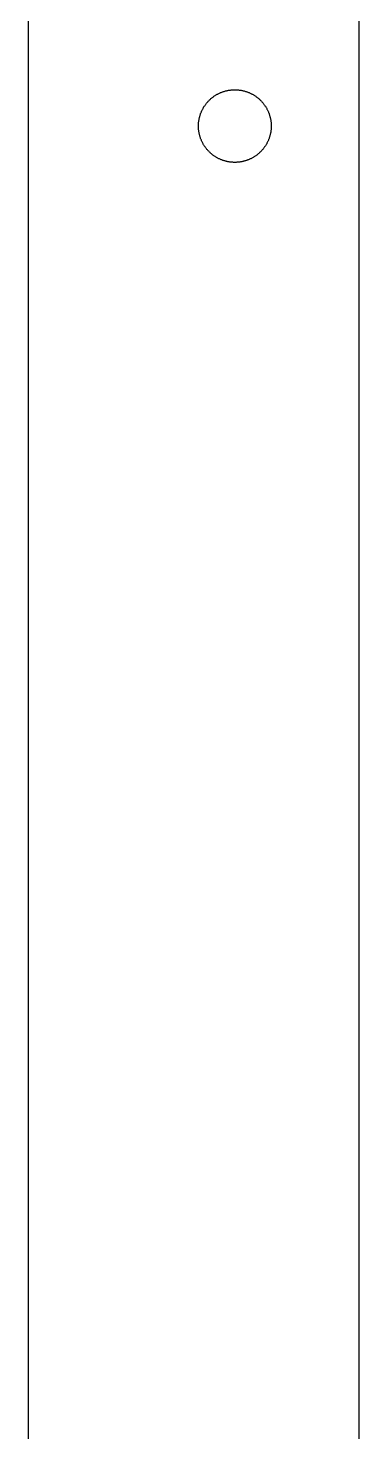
# Model space of a CAD drawing. Extents: x 313 to 538, y -9 to 739.
# Drawn here: x 517.5 to 537.5, y 94.7 to 179.8 of the extents above; entities that cross this region are included whole.
import ezdxf

# ---------------------------------------------------------------- set-up
doc = ezdxf.new("R2010")
doc.units = 0
doc.layers.add('Layer0', color=7, linetype='CONTINUOUS', true_color=0xffffff)

msp = doc.modelspace()

# ---------------------------------------------------------------- linework, layer by layer
at = {"layer": 'Layer0'}
for p, q in [((517.527, 714.84), (517.527, 27.84)), ((537.527, 712.84), (537.527, 29.84)), ((528.294, 175.194), (528.318, 175.224)), ((528.318, 175.224), (528.342, 175.254)), ((528.342, 175.254), (528.367, 175.283)), ((528.367, 175.283), (528.393, 175.312)), ((528.393, 175.312), (528.418, 175.34)), ((528.418, 175.34), (528.445, 175.368)), ((528.445, 175.368), (528.472, 175.395)), ((528.472, 175.395), (528.499, 175.422)), ((528.499, 175.422), (528.527, 175.449)), ((528.527, 175.449), (528.555, 175.475)), ((528.555, 175.475), (528.584, 175.5)), ((528.584, 175.5), (528.613, 175.525)), ((528.613, 175.525), (528.643, 175.55)), ((528.643, 175.55), (528.673, 175.573)), ((528.673, 175.573), (528.703, 175.597)), ((528.703, 175.597), (528.734, 175.62)), ((528.734, 175.62), (528.766, 175.642)), ((528.766, 175.642), (528.797, 175.664)), ((528.797, 175.664), (528.829, 175.685)), ((528.829, 175.685), (528.862, 175.706)), ((528.862, 175.706), (528.894, 175.726)), ((528.894, 175.726), (528.927, 175.745)), ((528.927, 175.745), (528.961, 175.764)), ((528.961, 175.764), (528.995, 175.782)), ((528.995, 175.782), (529.029, 175.8)), ((529.029, 175.8), (529.063, 175.817)), ((529.063, 175.817), (529.098, 175.834)), ((529.098, 175.834), (529.133, 175.85)), ((529.133, 175.85), (529.168, 175.865)), ((529.168, 175.865), (529.203, 175.88)), ((529.203, 175.88), (529.239, 175.894)), ((529.239, 175.894), (529.275, 175.907)), ((529.275, 175.907), (529.311, 175.92)), ((529.311, 175.92), (529.348, 175.932)), ((529.348, 175.932), (529.384, 175.944)), ((529.384, 175.944), (529.421, 175.955)), ((529.421, 175.955), (529.458, 175.965)), ((529.458, 175.965), (529.495, 175.974)), ((529.495, 175.974), (529.533, 175.983)), ((529.533, 175.983), (529.57, 175.992)), ((529.57, 175.992), (529.608, 175.999)), ((529.608, 175.999), (529.645, 176.006)), ((529.645, 176.006), (529.683, 176.013)), ((529.683, 176.013), (529.721, 176.018)), ((529.721, 176.018), (529.759, 176.023)), ((529.759, 176.023), (529.797, 176.028)), ((529.797, 176.028), (529.836, 176.031)), ((529.836, 176.031), (529.874, 176.034)), ((529.874, 176.034), (529.912, 176.037)), ((529.912, 176.037), (529.951, 176.038)), ((529.951, 176.038), (529.989, 176.039)), ((529.989, 176.039), (530.027, 176.04)), ((530.027, 176.04), (530.066, 176.039)), ((530.066, 176.039), (530.104, 176.038)), ((530.104, 176.038), (530.143, 176.037)), ((530.143, 176.037), (530.181, 176.034)), ((530.181, 176.034), (530.219, 176.031)), ((530.219, 176.031), (530.257, 176.028)), ((530.257, 176.028), (530.296, 176.023)), ((530.296, 176.023), (530.334, 176.018)), ((530.334, 176.018), (530.372, 176.013)), ((530.372, 176.013), (530.409, 176.006)), ((530.409, 176.006), (530.447, 175.999)), ((530.447, 175.999), (530.485, 175.992)), ((530.485, 175.992), (530.522, 175.983)), ((530.522, 175.983), (530.56, 175.974)), ((530.56, 175.974), (530.597, 175.965)), ((530.597, 175.965), (530.634, 175.955)), ((530.634, 175.955), (530.671, 175.944)), ((530.671, 175.944), (530.707, 175.932)), ((530.707, 175.932), (530.744, 175.92)), ((530.744, 175.92), (530.78, 175.907)), ((530.78, 175.907), (530.816, 175.894)), ((530.816, 175.894), (530.852, 175.88)), ((530.852, 175.88), (530.887, 175.865)), ((530.887, 175.865), (530.922, 175.85)), ((530.922, 175.85), (530.957, 175.834)), ((530.957, 175.834), (530.992, 175.817)), ((530.992, 175.817), (531.026, 175.8)), ((531.026, 175.8), (531.06, 175.782)), ((531.06, 175.782), (531.094, 175.764)), ((531.094, 175.764), (531.127, 175.745)), ((531.127, 175.745), (531.161, 175.726)), ((531.161, 175.726), (531.193, 175.706)), ((531.193, 175.706), (531.226, 175.685)), ((531.226, 175.685), (531.258, 175.664)), ((531.258, 175.664), (531.289, 175.642)), ((531.289, 175.642), (531.321, 175.62)), ((531.321, 175.62), (531.351, 175.597)), ((531.351, 175.597), (531.382, 175.573)), ((531.382, 175.573), (531.412, 175.55)), ((531.412, 175.55), (531.442, 175.525)), ((531.442, 175.525), (531.471, 175.5)), ((531.471, 175.5), (531.5, 175.475)), ((531.5, 175.475), (531.528, 175.449)), ((531.528, 175.449), (531.556, 175.422)), ((531.556, 175.422), (531.583, 175.395)), ((531.583, 175.395), (531.61, 175.368)), ((531.61, 175.368), (531.636, 175.34)), ((531.636, 175.34), (531.662, 175.312)), ((531.662, 175.312), (531.688, 175.283)), ((531.688, 175.283), (531.713, 175.254)), ((531.713, 175.254), (531.737, 175.224)), ((531.737, 175.224), (531.761, 175.194)), ((527.884, 174.335), (527.893, 174.372)), ((527.893, 174.372), (527.902, 174.409)), ((527.902, 174.409), (527.913, 174.446)), ((527.913, 174.446), (527.924, 174.483)), ((527.924, 174.483), (527.935, 174.52)), ((527.935, 174.52), (527.947, 174.556)), ((527.947, 174.556), (527.96, 174.592)), ((527.96, 174.592), (527.974, 174.628)), ((527.974, 174.628), (527.988, 174.664)), ((527.988, 174.664), (528.002, 174.699)), ((528.002, 174.699), (528.018, 174.735)), ((528.018, 174.735), (528.034, 174.77)), ((528.034, 174.77), (528.05, 174.804)), ((528.05, 174.804), (528.067, 174.839)), ((528.067, 174.839), (528.085, 174.873)), ((528.085, 174.873), (528.103, 174.906)), ((528.103, 174.906), (528.122, 174.94)), ((528.122, 174.94), (528.142, 174.973)), ((528.142, 174.973), (528.162, 175.006)), ((528.162, 175.006), (528.182, 175.038)), ((528.182, 175.038), (528.204, 175.07)), ((528.204, 175.07), (528.225, 175.102)), ((528.225, 175.102), (528.248, 175.133)), ((528.248, 175.133), (528.27, 175.164)), ((528.27, 175.164), (528.294, 175.194)), ((531.761, 175.194), (531.784, 175.164)), ((531.784, 175.164), (531.807, 175.133)), ((531.807, 175.133), (531.83, 175.102)), ((531.83, 175.102), (531.851, 175.07)), ((531.851, 175.07), (531.873, 175.038)), ((531.873, 175.038), (531.893, 175.006)), ((531.893, 175.006), (531.913, 174.973)), ((531.913, 174.973), (531.933, 174.94)), ((531.933, 174.94), (531.952, 174.906)), ((531.952, 174.906), (531.97, 174.873)), ((531.97, 174.873), (531.988, 174.839)), ((531.988, 174.839), (532.005, 174.804)), ((532.005, 174.804), (532.021, 174.77)), ((532.021, 174.77), (532.037, 174.735)), ((532.037, 174.735), (532.053, 174.699)), ((532.053, 174.699), (532.067, 174.664)), ((532.067, 174.664), (532.081, 174.628)), ((532.081, 174.628), (532.095, 174.592)), ((532.095, 174.592), (532.108, 174.556)), ((532.108, 174.556), (532.12, 174.52)), ((532.12, 174.52), (532.131, 174.483)), ((532.131, 174.483), (532.142, 174.446)), ((532.142, 174.446), (532.152, 174.409)), ((532.152, 174.409), (532.162, 174.372)), ((532.162, 174.372), (532.171, 174.335)), ((527.827, 173.84), (527.828, 173.878)), ((527.828, 173.801), (527.827, 173.84)), ((527.828, 173.878), (527.829, 173.917)), ((527.829, 173.763), (527.828, 173.801)), ((527.829, 173.917), (527.83, 173.955)), ((527.83, 173.725), (527.829, 173.763)), ((527.83, 173.955), (527.833, 173.993)), ((527.833, 173.686), (527.83, 173.725)), ((527.833, 173.993), (527.836, 174.032)), ((527.836, 173.648), (527.833, 173.686)), ((527.836, 174.032), (527.839, 174.07)), ((527.839, 173.61), (527.836, 173.648)), ((527.839, 174.07), (527.844, 174.108)), ((527.844, 173.572), (527.839, 173.61)), ((527.844, 174.108), (527.849, 174.146)), ((527.849, 173.534), (527.844, 173.572)), ((527.849, 174.146), (527.855, 174.184)), ((527.855, 173.496), (527.849, 173.534)), ((527.855, 174.184), (527.861, 174.222)), ((527.861, 174.222), (527.868, 174.26)), ((527.868, 174.26), (527.876, 174.297)), ((527.876, 174.297), (527.884, 174.335)), ((532.171, 174.335), (532.179, 174.297)), ((532.179, 174.297), (532.187, 174.26)), ((532.187, 174.26), (532.194, 174.222)), ((532.194, 174.222), (532.2, 174.184)), ((532.2, 174.184), (532.206, 174.146)), ((532.206, 173.534), (532.2, 173.496)), ((532.206, 174.146), (532.211, 174.108)), ((532.211, 173.572), (532.206, 173.534)), ((532.211, 174.108), (532.215, 174.07)), ((532.215, 173.61), (532.211, 173.572)), ((532.215, 174.07), (532.219, 174.032)), ((532.219, 173.648), (532.215, 173.61)), ((532.219, 174.032), (532.222, 173.993)), ((532.222, 173.686), (532.219, 173.648)), ((532.222, 173.993), (532.224, 173.955)), ((532.224, 173.725), (532.222, 173.686)), ((532.224, 173.955), (532.226, 173.917)), ((532.226, 173.763), (532.224, 173.725)), ((532.226, 173.917), (532.227, 173.878)), ((532.227, 173.801), (532.226, 173.763)), ((532.227, 173.878), (532.227, 173.84)), ((532.227, 173.84), (532.227, 173.801)), ((527.861, 173.458), (527.855, 173.496)), ((527.868, 173.42), (527.861, 173.458)), ((527.876, 173.382), (527.868, 173.42)), ((527.884, 173.345), (527.876, 173.382)), ((527.893, 173.308), (527.884, 173.345)), ((527.902, 173.27), (527.893, 173.308)), ((527.913, 173.233), (527.902, 173.27)), ((527.924, 173.197), (527.913, 173.233)), ((527.935, 173.16), (527.924, 173.197)), ((527.947, 173.124), (527.935, 173.16)), ((527.96, 173.087), (527.947, 173.124)), ((527.974, 173.051), (527.96, 173.087)), ((527.988, 173.016), (527.974, 173.051)), ((528.002, 172.98), (527.988, 173.016)), ((528.018, 172.945), (528.002, 172.98)), ((528.034, 172.91), (528.018, 172.945)), ((528.05, 172.875), (528.034, 172.91)), ((528.067, 172.841), (528.05, 172.875)), ((528.085, 172.807), (528.067, 172.841)), ((528.103, 172.773), (528.085, 172.807)), ((528.122, 172.74), (528.103, 172.773)), ((528.142, 172.707), (528.122, 172.74)), ((528.162, 172.674), (528.142, 172.707)), ((528.182, 172.642), (528.162, 172.674)), ((531.893, 172.674), (531.873, 172.642)), ((531.913, 172.707), (531.893, 172.674)), ((531.933, 172.74), (531.913, 172.707)), ((531.952, 172.773), (531.933, 172.74)), ((531.97, 172.807), (531.952, 172.773)), ((531.988, 172.841), (531.97, 172.807)), ((532.005, 172.875), (531.988, 172.841)), ((532.021, 172.91), (532.005, 172.875)), ((532.037, 172.945), (532.021, 172.91)), ((532.053, 172.98), (532.037, 172.945)), ((532.067, 173.016), (532.053, 172.98)), ((532.081, 173.051), (532.067, 173.016)), ((532.095, 173.087), (532.081, 173.051)), ((532.108, 173.124), (532.095, 173.087)), ((532.12, 173.16), (532.108, 173.124)), ((532.131, 173.197), (532.12, 173.16)), ((532.142, 173.233), (532.131, 173.197)), ((532.152, 173.27), (532.142, 173.233)), ((532.162, 173.308), (532.152, 173.27)), ((532.171, 173.345), (532.162, 173.308)), ((532.179, 173.382), (532.171, 173.345)), ((532.187, 173.42), (532.179, 173.382)), ((532.194, 173.458), (532.187, 173.42)), ((532.2, 173.496), (532.194, 173.458)), ((528.204, 172.61), (528.182, 172.642)), ((528.225, 172.578), (528.204, 172.61)), ((528.248, 172.547), (528.225, 172.578)), ((528.27, 172.516), (528.248, 172.547)), ((528.294, 172.485), (528.27, 172.516)), ((528.318, 172.455), (528.294, 172.485)), ((528.342, 172.426), (528.318, 172.455)), ((528.367, 172.397), (528.342, 172.426)), ((528.393, 172.368), (528.367, 172.397)), ((528.418, 172.339), (528.393, 172.368)), ((528.445, 172.312), (528.418, 172.339)), ((528.472, 172.284), (528.445, 172.312)), ((528.499, 172.257), (528.472, 172.284)), ((528.527, 172.231), (528.499, 172.257)), ((528.555, 172.205), (528.527, 172.231)), ((528.584, 172.179), (528.555, 172.205)), ((528.613, 172.155), (528.584, 172.179)), ((528.643, 172.13), (528.613, 172.155)), ((528.673, 172.106), (528.643, 172.13)), ((528.703, 172.083), (528.673, 172.106)), ((528.734, 172.06), (528.703, 172.083)), ((528.766, 172.038), (528.734, 172.06)), ((528.797, 172.016), (528.766, 172.038)), ((528.829, 171.995), (528.797, 172.016)), ((528.862, 171.974), (528.829, 171.995)), ((528.894, 171.954), (528.862, 171.974)), ((528.927, 171.935), (528.894, 171.954)), ((528.961, 171.916), (528.927, 171.935)), ((528.995, 171.897), (528.961, 171.916)), ((529.029, 171.88), (528.995, 171.897)), ((529.063, 171.862), (529.029, 171.88)), ((529.098, 171.846), (529.063, 171.862)), ((529.133, 171.83), (529.098, 171.846)), ((529.168, 171.815), (529.133, 171.83)), ((529.203, 171.8), (529.168, 171.815)), ((530.887, 171.815), (530.852, 171.8)), ((530.922, 171.83), (530.887, 171.815)), ((530.957, 171.846), (530.922, 171.83)), ((530.992, 171.862), (530.957, 171.846)), ((531.026, 171.88), (530.992, 171.862)), ((531.06, 171.897), (531.026, 171.88)), ((531.094, 171.916), (531.06, 171.897)), ((531.127, 171.935), (531.094, 171.916)), ((531.161, 171.954), (531.127, 171.935)), ((531.193, 171.974), (531.161, 171.954)), ((531.226, 171.995), (531.193, 171.974)), ((531.258, 172.016), (531.226, 171.995)), ((531.289, 172.038), (531.258, 172.016)), ((531.321, 172.06), (531.289, 172.038)), ((531.351, 172.083), (531.321, 172.06)), ((531.382, 172.106), (531.351, 172.083)), ((531.412, 172.13), (531.382, 172.106)), ((531.442, 172.155), (531.412, 172.13)), ((531.471, 172.179), (531.442, 172.155)), ((531.5, 172.205), (531.471, 172.179)), ((531.528, 172.231), (531.5, 172.205)), ((531.556, 172.257), (531.528, 172.231)), ((531.583, 172.284), (531.556, 172.257)), ((531.61, 172.312), (531.583, 172.284)), ((531.636, 172.339), (531.61, 172.312)), ((531.662, 172.368), (531.636, 172.339)), ((531.688, 172.397), (531.662, 172.368)), ((531.713, 172.426), (531.688, 172.397)), ((531.737, 172.455), (531.713, 172.426)), ((531.761, 172.485), (531.737, 172.455)), ((531.784, 172.516), (531.761, 172.485)), ((531.807, 172.547), (531.784, 172.516)), ((531.83, 172.578), (531.807, 172.547)), ((531.851, 172.61), (531.83, 172.578)), ((531.873, 172.642), (531.851, 172.61)), ((529.239, 171.786), (529.203, 171.8)), ((529.275, 171.773), (529.239, 171.786)), ((529.311, 171.76), (529.275, 171.773)), ((529.348, 171.748), (529.311, 171.76)), ((529.384, 171.736), (529.348, 171.748)), ((529.421, 171.725), (529.384, 171.736)), ((529.458, 171.715), (529.421, 171.725)), ((529.495, 171.705), (529.458, 171.715)), ((529.533, 171.696), (529.495, 171.705)), ((529.57, 171.688), (529.533, 171.696)), ((529.608, 171.68), (529.57, 171.688)), ((529.645, 171.673), (529.608, 171.68)), ((529.683, 171.667), (529.645, 171.673)), ((529.721, 171.661), (529.683, 171.667)), ((529.759, 171.656), (529.721, 171.661)), ((529.797, 171.652), (529.759, 171.656)), ((529.836, 171.648), (529.797, 171.652)), ((529.874, 171.645), (529.836, 171.648)), ((529.912, 171.643), (529.874, 171.645)), ((529.951, 171.641), (529.912, 171.643)), ((529.989, 171.64), (529.951, 171.641)), ((530.027, 171.64), (529.989, 171.64)), ((530.066, 171.64), (530.027, 171.64)), ((530.104, 171.641), (530.066, 171.64)), ((530.143, 171.643), (530.104, 171.641)), ((530.181, 171.645), (530.143, 171.643)), ((530.219, 171.648), (530.181, 171.645)), ((530.257, 171.652), (530.219, 171.648)), ((530.296, 171.656), (530.257, 171.652)), ((530.334, 171.661), (530.296, 171.656)), ((530.372, 171.667), (530.334, 171.661)), ((530.409, 171.673), (530.372, 171.667)), ((530.447, 171.68), (530.409, 171.673)), ((530.485, 171.688), (530.447, 171.68)), ((530.522, 171.696), (530.485, 171.688)), ((530.56, 171.705), (530.522, 171.696)), ((530.597, 171.715), (530.56, 171.705)), ((530.634, 171.725), (530.597, 171.715)), ((530.671, 171.736), (530.634, 171.725)), ((530.707, 171.748), (530.671, 171.736)), ((530.744, 171.76), (530.707, 171.748)), ((530.78, 171.773), (530.744, 171.76)), ((530.816, 171.786), (530.78, 171.773)), ((530.852, 171.8), (530.816, 171.786))]:
    msp.add_line(p, q, dxfattribs=at)

doc.saveas('drawing.dxf')
